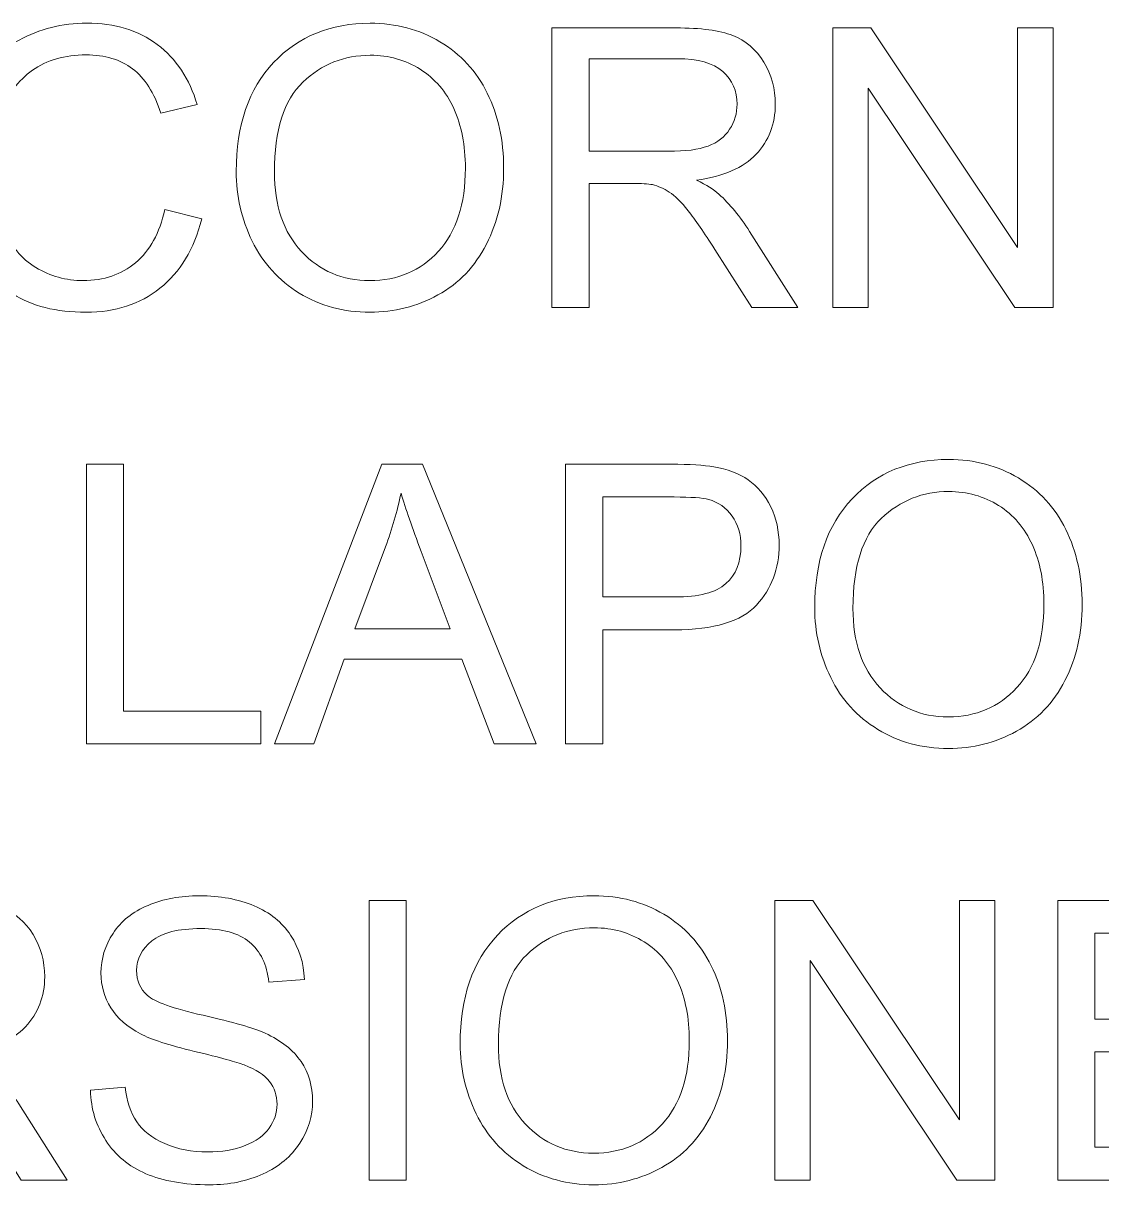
# Model space of a CAD drawing. Header units: millimetres. Extents: x -388 to 390, y -1187 to 1583.
# Drawn here: x 16.4 to 181.6, y 1405.4 to 1583.3 of the extents above; entities that cross this region are included whole.
import ezdxf

# ---------------------------------------------------------------- set-up
doc = ezdxf.new("R2010")
doc.units = ezdxf.units.MM
doc.header["$MEASUREMENT"] = 0
doc.layers.add('Livello 1', color=7, linetype='Continuous')

msp = doc.modelspace()

# ---------------------------------------------------------------- linework, layer by layer
at = {"layer": 'Livello 1', "color": 2, "lineweight": 9}
for points, knots in [([(38.0393, 1554.7677), (38.0393, 1554.7677), (43.7207, 1553.3325), (43.7207, 1553.3325), (43.7207, 1553.3325), (42.5345, 1548.6777), (40.4015, 1545.1393), (37.3216, 1542.6973), (37.3216, 1542.6973), (34.2417, 1540.2553), (30.4741, 1539.0294), (26.0187, 1539.0294), (26.0187, 1539.0294), (21.4138, 1539.0294), (17.6661, 1539.9663), (14.7756, 1541.8501), (14.7756, 1541.8501), (11.8851, 1543.724), (9.6922, 1546.445), (8.1872, 1550.0034), (8.1872, 1550.0034), (6.6821, 1553.5717), (5.9246, 1557.3892), (5.9246, 1561.4757), (5.9246, 1561.4757), (5.9246, 1565.9311), (6.7718, 1569.8184), (8.4762, 1573.1375), (8.4762, 1573.1375), (10.1806, 1576.4566), (12.6027, 1578.9784), (15.7424, 1580.7027), (15.7424, 1580.7027), (18.8821, 1582.427), (22.3408, 1583.2842), (26.1084, 1583.2842), (26.1084, 1583.2842), (30.3944, 1583.2842), (33.9926, 1582.1978), (36.903, 1580.015), (36.903, 1580.015), (39.8234, 1577.8321), (41.8568, 1574.7722), (43.003, 1570.8251), (43.003, 1570.8251), (43.003, 1570.8251), (37.4412, 1569.5094), (37.4412, 1569.5094), (37.4412, 1569.5094), (36.4545, 1572.6192), (35.0092, 1574.8918), (33.1254, 1576.3071), (33.1254, 1576.3071), (31.2416, 1577.7324), (28.8694, 1578.4401), (26.0087, 1578.4401), (26.0087, 1578.4401), (22.7295, 1578.4401), (19.9785, 1577.6527), (17.7757, 1576.0779), (17.7757, 1576.0779), (15.573, 1574.503), (14.0181, 1572.38), (13.131, 1569.7287), (13.131, 1569.7287), (12.2339, 1567.0674), (11.7854, 1564.3264), (11.7854, 1561.5057), (11.7854, 1561.5057), (11.7854, 1557.8676), (12.3136, 1554.688), (13.3702, 1551.9769), (13.3702, 1551.9769), (14.4267, 1549.2558), (16.0713, 1547.2325), (18.304, 1545.8869), (18.304, 1545.8869), (20.5367, 1544.5413), (22.9488, 1543.8735), (25.5502, 1543.8735), (25.5502, 1543.8735), (28.7198, 1543.8735), (31.3911, 1544.7905), (33.5839, 1546.6145), (33.5839, 1546.6145), (35.7767, 1548.4485), (37.2618, 1551.1596), (38.0393, 1554.7677)], [0, 0, 0, 0, 0.04347826, 0.04347826, 0.04347826, 0.04347826, 0.08695652, 0.08695652, 0.08695652, 0.08695652, 0.13043478, 0.13043478, 0.13043478, 0.13043478, 0.17391304, 0.17391304, 0.17391304, 0.17391304, 0.2173913, 0.2173913, 0.2173913, 0.2173913, 0.26086957, 0.26086957, 0.26086957, 0.26086957, 0.30434783, 0.30434783, 0.30434783, 0.30434783, 0.34782609, 0.34782609, 0.34782609, 0.34782609, 0.39130435, 0.39130435, 0.39130435, 0.39130435, 0.43478261, 0.43478261, 0.43478261, 0.43478261, 0.47826087, 0.47826087, 0.47826087, 0.47826087, 0.52173913, 0.52173913, 0.52173913, 0.52173913, 0.56521739, 0.56521739, 0.56521739, 0.56521739, 0.60869565, 0.60869565, 0.60869565, 0.60869565, 0.65217391, 0.65217391, 0.65217391, 0.65217391, 0.69565217, 0.69565217, 0.69565217, 0.69565217, 0.73913043, 0.73913043, 0.73913043, 0.73913043, 0.7826087, 0.7826087, 0.7826087, 0.7826087, 0.82608696, 0.82608696, 0.82608696, 0.82608696, 0.86956522, 0.86956522, 0.86956522, 0.86956522, 0.91304348, 0.91304348, 0.91304348, 0.91304348, 1, 1, 1, 1]), ([(48.9934, 1560.5887), (48.9934, 1567.6854), (50.9071, 1573.2472), (54.7246, 1577.264), (54.7246, 1577.264), (58.5421, 1581.2808), (63.4659, 1583.2842), (69.5061, 1583.2842), (69.5061, 1583.2842), (73.4631, 1583.2842), (77.0215, 1582.3373), (80.2011, 1580.4535), (80.2011, 1580.4535), (83.3707, 1578.5697), (85.7927, 1575.9383), (87.4573, 1572.5594), (87.4573, 1572.5594), (89.1218, 1569.1905), (89.9591, 1565.363), (89.9591, 1561.087), (89.9591, 1561.087), (89.9591, 1556.7512), (89.0819, 1552.864), (87.3277, 1549.4452), (87.3277, 1549.4452), (85.5734, 1546.0164), (83.0916, 1543.4249), (79.8821, 1541.6707), (79.8821, 1541.6707), (76.6627, 1539.9065), (73.194, 1539.0294), (69.4762, 1539.0294), (69.4762, 1539.0294), (65.4395, 1539.0294), (61.8413, 1540.0062), (58.6617, 1541.9498), (58.6617, 1541.9498), (55.4921, 1543.8934), (53.08, 1546.5447), (51.4453, 1549.9137), (51.4453, 1549.9137), (49.8107, 1553.2726), (48.9934, 1556.831), (48.9934, 1560.5887)], [0, 0, 0, 0, 0.08333333, 0.08333333, 0.08333333, 0.08333333, 0.16666667, 0.16666667, 0.16666667, 0.16666667, 0.25, 0.25, 0.25, 0.25, 0.33333333, 0.33333333, 0.33333333, 0.33333333, 0.41666667, 0.41666667, 0.41666667, 0.41666667, 0.5, 0.5, 0.5, 0.5, 0.58333333, 0.58333333, 0.58333333, 0.58333333, 0.66666667, 0.66666667, 0.66666667, 0.66666667, 0.75, 0.75, 0.75, 0.75, 0.83333333, 0.83333333, 0.83333333, 0.83333333, 1, 1, 1, 1]), ([(97.3648, 1539.747), (97.3648, 1539.747), (97.3648, 1582.5666), (97.3648, 1582.5666), (97.3648, 1582.5666), (97.3648, 1582.5666), (116.3426, 1582.5666), (116.3426, 1582.5666), (116.3426, 1582.5666), (120.1601, 1582.5666), (123.0605, 1582.1779), (125.044, 1581.4104), (125.044, 1581.4104), (127.0275, 1580.6429), (128.6123, 1579.2873), (129.7985, 1577.3437), (129.7985, 1577.3437), (130.9846, 1575.4001), (131.5726, 1573.2472), (131.5726, 1570.8949), (131.5726, 1570.8949), (131.5726, 1567.8548), (130.5859, 1565.2932), (128.6223, 1563.2101), (128.6223, 1563.2101), (126.6588, 1561.1269), (123.6287, 1559.8112), (119.5222, 1559.2431), (119.5222, 1559.2431), (121.0272, 1558.5254), (122.1635, 1557.8078), (122.9409, 1557.1101), (122.9409, 1557.1101), (124.5955, 1555.595), (126.1604, 1553.6913), (127.6256, 1551.4088), (127.6256, 1551.4088), (127.6256, 1551.4088), (135.0313, 1539.747), (135.0313, 1539.747), (135.0313, 1539.747), (135.0313, 1539.747), (127.9545, 1539.747), (127.9545, 1539.747), (127.9545, 1539.747), (127.9545, 1539.747), (122.2931, 1548.6578), (122.2931, 1548.6578), (122.2931, 1548.6578), (120.6485, 1551.2393), (119.2829, 1553.2029), (118.2164, 1554.5684), (118.2164, 1554.5684), (117.14, 1555.9339), (116.1831, 1556.8808), (115.3359, 1557.429), (115.3359, 1557.429), (114.4986, 1557.9673), (113.6315, 1558.346), (112.7543, 1558.5653), (112.7543, 1558.5653), (112.1164, 1558.6949), (111.0699, 1558.7646), (109.6047, 1558.7646), (109.6047, 1558.7646), (109.6047, 1558.7646), (103.0462, 1558.7646), (103.0462, 1558.7646), (103.0462, 1558.7646), (103.0462, 1558.7646), (103.0462, 1539.747), (103.0462, 1539.747), (103.0462, 1539.747), (103.0462, 1539.747), (97.3648, 1539.747), (97.3648, 1539.747)], [0, 0, 0, 0, 0.05, 0.05, 0.05, 0.05, 0.1, 0.1, 0.1, 0.1, 0.15, 0.15, 0.15, 0.15, 0.2, 0.2, 0.2, 0.2, 0.25, 0.25, 0.25, 0.25, 0.3, 0.3, 0.3, 0.3, 0.35, 0.35, 0.35, 0.35, 0.4, 0.4, 0.4, 0.4, 0.45, 0.45, 0.45, 0.45, 0.5, 0.5, 0.5, 0.5, 0.55, 0.55, 0.55, 0.55, 0.6, 0.6, 0.6, 0.6, 0.65, 0.65, 0.65, 0.65, 0.7, 0.7, 0.7, 0.7, 0.75, 0.75, 0.75, 0.75, 0.8, 0.8, 0.8, 0.8, 0.85, 0.85, 0.85, 0.85, 0.9, 0.9, 0.9, 0.9, 1, 1, 1, 1]), ([(140.3738, 1539.747), (140.3738, 1539.747), (140.3738, 1582.5666), (140.3738, 1582.5666), (140.3738, 1582.5666), (140.3738, 1582.5666), (146.1947, 1582.5666), (146.1947, 1582.5666), (146.1947, 1582.5666), (146.1947, 1582.5666), (168.661, 1548.9568), (168.661, 1548.9568), (168.661, 1548.9568), (168.661, 1548.9568), (168.661, 1582.5666), (168.661, 1582.5666), (168.661, 1582.5666), (168.661, 1582.5666), (174.1032, 1582.5666), (174.1032, 1582.5666), (174.1032, 1582.5666), (174.1032, 1582.5666), (174.1032, 1539.747), (174.1032, 1539.747), (174.1032, 1539.747), (174.1032, 1539.747), (168.2823, 1539.747), (168.2823, 1539.747), (168.2823, 1539.747), (168.2823, 1539.747), (145.816, 1573.3568), (145.816, 1573.3568), (145.816, 1573.3568), (145.816, 1573.3568), (145.816, 1539.747), (145.816, 1539.747), (145.816, 1539.747), (145.816, 1539.747), (140.3738, 1539.747), (140.3738, 1539.747)], [0, 0, 0, 0, 0.09090909, 0.09090909, 0.09090909, 0.09090909, 0.18181818, 0.18181818, 0.18181818, 0.18181818, 0.27272727, 0.27272727, 0.27272727, 0.27272727, 0.36363636, 0.36363636, 0.36363636, 0.36363636, 0.45454545, 0.45454545, 0.45454545, 0.45454545, 0.54545455, 0.54545455, 0.54545455, 0.54545455, 0.63636364, 0.63636364, 0.63636364, 0.63636364, 0.72727273, 0.72727273, 0.72727273, 0.72727273, 0.81818182, 0.81818182, 0.81818182, 0.81818182, 1, 1, 1, 1]), ([(54.8542, 1560.489), (54.8542, 1555.3359), (56.2396, 1551.2792), (59.0105, 1548.3189), (59.0105, 1548.3189), (61.7815, 1545.3586), (65.26, 1543.8735), (69.4463, 1543.8735), (69.4463, 1543.8735), (73.7123, 1543.8735), (77.2109, 1545.3686), (79.9718, 1548.3588), (79.9718, 1548.3588), (82.7228, 1551.349), (84.0983, 1555.595), (84.0983, 1561.097), (84.0983, 1561.097), (84.0983, 1564.5756), (83.5102, 1567.6156), (82.3341, 1570.2071), (82.3341, 1570.2071), (81.1579, 1572.7986), (79.4336, 1574.812), (77.171, 1576.2373), (77.171, 1576.2373), (74.8984, 1577.6627), (72.3568, 1578.3803), (69.536, 1578.3803), (69.536, 1578.3803), (65.5292, 1578.3803), (62.0805, 1577.0048), (59.19, 1574.2538), (59.19, 1574.2538), (56.2994, 1571.5029), (54.8542, 1566.9179), (54.8542, 1560.489)], [0, 0, 0, 0, 0.1, 0.1, 0.1, 0.1, 0.2, 0.2, 0.2, 0.2, 0.3, 0.3, 0.3, 0.3, 0.4, 0.4, 0.4, 0.4, 0.5, 0.5, 0.5, 0.5, 0.6, 0.6, 0.6, 0.6, 0.7, 0.7, 0.7, 0.7, 0.8, 0.8, 0.8, 0.8, 1, 1, 1, 1]), ([(103.0462, 1563.6686), (103.0462, 1563.6686), (115.2063, 1563.6686), (115.2063, 1563.6686), (115.2063, 1563.6686), (117.7978, 1563.6686), (119.8112, 1563.9377), (121.2664, 1564.4759), (121.2664, 1564.4759), (122.7217, 1565.0042), (123.828, 1565.8614), (124.5756, 1567.0475), (124.5756, 1567.0475), (125.3331, 1568.2236), (125.7119, 1569.4994), (125.7119, 1570.8849), (125.7119, 1570.8849), (125.7119, 1572.9083), (124.9842, 1574.5828), (123.519, 1575.8885), (123.519, 1575.8885), (122.0539, 1577.1942), (119.7414, 1577.8421), (116.5818, 1577.8421), (116.5818, 1577.8421), (116.5818, 1577.8421), (103.0462, 1577.8421), (103.0462, 1577.8421), (103.0462, 1577.8421), (103.0462, 1577.8421), (103.0462, 1563.6686), (103.0462, 1563.6686)], [0, 0, 0, 0, 0.11111111, 0.11111111, 0.11111111, 0.11111111, 0.22222222, 0.22222222, 0.22222222, 0.22222222, 0.33333333, 0.33333333, 0.33333333, 0.33333333, 0.44444444, 0.44444444, 0.44444444, 0.44444444, 0.55555556, 0.55555556, 0.55555556, 0.55555556, 0.66666667, 0.66666667, 0.66666667, 0.66666667, 0.77777778, 0.77777778, 0.77777778, 0.77777778, 1, 1, 1, 1]), ([(26.0586, 1472.936), (26.0586, 1472.936), (26.0586, 1515.7556), (26.0586, 1515.7556), (26.0586, 1515.7556), (26.0586, 1515.7556), (31.74, 1515.7556), (31.74, 1515.7556), (31.74, 1515.7556), (31.74, 1515.7556), (31.74, 1477.9595), (31.74, 1477.9595), (31.74, 1477.9595), (31.74, 1477.9595), (52.7909, 1477.9595), (52.7909, 1477.9595), (52.7909, 1477.9595), (52.7909, 1477.9595), (52.7909, 1472.936), (52.7909, 1472.936), (52.7909, 1472.936), (52.7909, 1472.936), (26.0586, 1472.936), (26.0586, 1472.936)], [0, 0, 0, 0, 0.14285714, 0.14285714, 0.14285714, 0.14285714, 0.28571429, 0.28571429, 0.28571429, 0.28571429, 0.42857143, 0.42857143, 0.42857143, 0.42857143, 0.57142857, 0.57142857, 0.57142857, 0.57142857, 0.71428571, 0.71428571, 0.71428571, 0.71428571, 1, 1, 1, 1]), ([(54.8641, 1472.936), (54.8641, 1472.936), (71.2902, 1515.7556), (71.2902, 1515.7556), (71.2902, 1515.7556), (71.2902, 1515.7556), (77.5198, 1515.7556), (77.5198, 1515.7556), (77.5198, 1515.7556), (77.5198, 1515.7556), (94.9526, 1472.936), (94.9526, 1472.936), (94.9526, 1472.936), (94.9526, 1472.936), (88.5038, 1472.936), (88.5038, 1472.936), (88.5038, 1472.936), (88.5038, 1472.936), (83.55, 1485.9134), (83.55, 1485.9134), (83.55, 1485.9134), (83.55, 1485.9134), (65.5192, 1485.9134), (65.5192, 1485.9134), (65.5192, 1485.9134), (65.5192, 1485.9134), (60.8744, 1472.936), (60.8744, 1472.936), (60.8744, 1472.936), (60.8744, 1472.936), (54.8641, 1472.936), (54.8641, 1472.936)], [0, 0, 0, 0, 0.11111111, 0.11111111, 0.11111111, 0.11111111, 0.22222222, 0.22222222, 0.22222222, 0.22222222, 0.33333333, 0.33333333, 0.33333333, 0.33333333, 0.44444444, 0.44444444, 0.44444444, 0.44444444, 0.55555556, 0.55555556, 0.55555556, 0.55555556, 0.66666667, 0.66666667, 0.66666667, 0.66666667, 0.77777778, 0.77777778, 0.77777778, 0.77777778, 1, 1, 1, 1]), ([(99.4479, 1472.936), (99.4479, 1472.936), (99.4479, 1515.7556), (99.4479, 1515.7556), (99.4479, 1515.7556), (99.4479, 1515.7556), (115.6149, 1515.7556), (115.6149, 1515.7556), (115.6149, 1515.7556), (118.4556, 1515.7556), (120.6284, 1515.616), (122.1335, 1515.3469), (122.1335, 1515.3469), (124.2366, 1514.9981), (126.0008, 1514.3303), (127.4262, 1513.3535), (127.4262, 1513.3535), (128.8515, 1512.3667), (129.9977, 1510.9912), (130.8649, 1509.227), (130.8649, 1509.227), (131.732, 1507.4628), (132.1606, 1505.5192), (132.1606, 1503.3961), (132.1606, 1503.3961), (132.1606, 1499.768), (131.0044, 1496.6881), (128.682, 1494.1764), (128.682, 1494.1764), (126.3696, 1491.6546), (122.1734, 1490.3987), (116.1133, 1490.3987), (116.1133, 1490.3987), (116.1133, 1490.3987), (105.1293, 1490.3987), (105.1293, 1490.3987), (105.1293, 1490.3987), (105.1293, 1490.3987), (105.1293, 1472.936), (105.1293, 1472.936), (105.1293, 1472.936), (105.1293, 1472.936), (99.4479, 1472.936), (99.4479, 1472.936)], [0, 0, 0, 0, 0.08333333, 0.08333333, 0.08333333, 0.08333333, 0.16666667, 0.16666667, 0.16666667, 0.16666667, 0.25, 0.25, 0.25, 0.25, 0.33333333, 0.33333333, 0.33333333, 0.33333333, 0.41666667, 0.41666667, 0.41666667, 0.41666667, 0.5, 0.5, 0.5, 0.5, 0.58333333, 0.58333333, 0.58333333, 0.58333333, 0.66666667, 0.66666667, 0.66666667, 0.66666667, 0.75, 0.75, 0.75, 0.75, 0.83333333, 0.83333333, 0.83333333, 0.83333333, 1, 1, 1, 1]), ([(137.6028, 1493.7777), (137.6028, 1500.8744), (139.5165, 1506.4362), (143.334, 1510.453), (143.334, 1510.453), (147.1515, 1514.4698), (152.0753, 1516.4732), (158.1155, 1516.4732), (158.1155, 1516.4732), (162.0725, 1516.4732), (165.6309, 1515.5263), (168.8105, 1513.6425), (168.8105, 1513.6425), (171.9801, 1511.7587), (174.4021, 1509.1273), (176.0667, 1505.7484), (176.0667, 1505.7484), (177.7312, 1502.3795), (178.5685, 1498.552), (178.5685, 1494.276), (178.5685, 1494.276), (178.5685, 1489.9402), (177.6913, 1486.053), (175.9371, 1482.6342), (175.9371, 1482.6342), (174.1828, 1479.2054), (171.701, 1476.6139), (168.4915, 1474.8597), (168.4915, 1474.8597), (165.2721, 1473.0955), (161.8034, 1472.2184), (158.0856, 1472.2184), (158.0856, 1472.2184), (154.0489, 1472.2184), (150.4507, 1473.1952), (147.2711, 1475.1388), (147.2711, 1475.1388), (144.1015, 1477.0824), (141.6894, 1479.7337), (140.0547, 1483.1027), (140.0547, 1483.1027), (138.4201, 1486.4616), (137.6028, 1490.02), (137.6028, 1493.7777)], [0, 0, 0, 0, 0.08333333, 0.08333333, 0.08333333, 0.08333333, 0.16666667, 0.16666667, 0.16666667, 0.16666667, 0.25, 0.25, 0.25, 0.25, 0.33333333, 0.33333333, 0.33333333, 0.33333333, 0.41666667, 0.41666667, 0.41666667, 0.41666667, 0.5, 0.5, 0.5, 0.5, 0.58333333, 0.58333333, 0.58333333, 0.58333333, 0.66666667, 0.66666667, 0.66666667, 0.66666667, 0.75, 0.75, 0.75, 0.75, 0.83333333, 0.83333333, 0.83333333, 0.83333333, 1, 1, 1, 1]), ([(67.1837, 1490.5183), (67.1837, 1490.5183), (81.7758, 1490.5183), (81.7758, 1490.5183), (81.7758, 1490.5183), (81.7758, 1490.5183), (77.3105, 1502.3894), (77.3105, 1502.3894), (77.3105, 1502.3894), (75.9649, 1505.9976), (74.9482, 1508.9778), (74.2406, 1511.3301), (74.2406, 1511.3301), (73.6525, 1508.5393), (72.8651, 1505.7982), (71.8783, 1503.0871), (71.8783, 1503.0871), (71.8783, 1503.0871), (67.1837, 1490.5183), (67.1837, 1490.5183)], [0, 0, 0, 0, 0.16666667, 0.16666667, 0.16666667, 0.16666667, 0.33333333, 0.33333333, 0.33333333, 0.33333333, 0.5, 0.5, 0.5, 0.5, 0.66666667, 0.66666667, 0.66666667, 0.66666667, 1, 1, 1, 1]), ([(105.1293, 1495.4223), (105.1293, 1495.4223), (116.193, 1495.4223), (116.193, 1495.4223), (116.193, 1495.4223), (119.861, 1495.4223), (122.4525, 1496.1), (123.9974, 1497.4656), (123.9974, 1497.4656), (125.5324, 1498.8311), (126.2999, 1500.7448), (126.2999, 1503.2267), (126.2999, 1503.2267), (126.2999, 1505.0108), (125.8513, 1506.5458), (124.9443, 1507.8216), (124.9443, 1507.8216), (124.0373, 1509.0974), (122.8412, 1509.9446), (121.366, 1510.3533), (121.366, 1510.3533), (120.4092, 1510.6025), (118.645, 1510.7321), (116.0834, 1510.7321), (116.0834, 1510.7321), (116.0834, 1510.7321), (105.1293, 1510.7321), (105.1293, 1510.7321), (105.1293, 1510.7321), (105.1293, 1510.7321), (105.1293, 1495.4223), (105.1293, 1495.4223)], [0, 0, 0, 0, 0.11111111, 0.11111111, 0.11111111, 0.11111111, 0.22222222, 0.22222222, 0.22222222, 0.22222222, 0.33333333, 0.33333333, 0.33333333, 0.33333333, 0.44444444, 0.44444444, 0.44444444, 0.44444444, 0.55555556, 0.55555556, 0.55555556, 0.55555556, 0.66666667, 0.66666667, 0.66666667, 0.66666667, 0.77777778, 0.77777778, 0.77777778, 0.77777778, 1, 1, 1, 1]), ([(143.4636, 1493.678), (143.4636, 1488.5249), (144.849, 1484.4682), (147.6199, 1481.5079), (147.6199, 1481.5079), (150.3909, 1478.5476), (153.8694, 1477.0625), (158.0557, 1477.0625), (158.0557, 1477.0625), (162.3217, 1477.0625), (165.8203, 1478.5576), (168.5812, 1481.5478), (168.5812, 1481.5478), (171.3322, 1484.538), (172.7077, 1488.784), (172.7077, 1494.286), (172.7077, 1494.286), (172.7077, 1497.7646), (172.1196, 1500.8046), (170.9435, 1503.3961), (170.9435, 1503.3961), (169.7673, 1505.9876), (168.043, 1508.001), (165.7804, 1509.4263), (165.7804, 1509.4263), (163.5078, 1510.8517), (160.9662, 1511.5693), (158.1454, 1511.5693), (158.1454, 1511.5693), (154.1386, 1511.5693), (150.6899, 1510.1938), (147.7994, 1507.4428), (147.7994, 1507.4428), (144.9088, 1504.6919), (143.4636, 1500.1069), (143.4636, 1493.678)], [0, 0, 0, 0, 0.1, 0.1, 0.1, 0.1, 0.2, 0.2, 0.2, 0.2, 0.3, 0.3, 0.3, 0.3, 0.4, 0.4, 0.4, 0.4, 0.5, 0.5, 0.5, 0.5, 0.6, 0.6, 0.6, 0.6, 0.7, 0.7, 0.7, 0.7, 0.8, 0.8, 0.8, 0.8, 1, 1, 1, 1]), ([(-14.5483, 1406.125), (-14.5483, 1406.125), (-14.5483, 1448.9446), (-14.5483, 1448.9446), (-14.5483, 1448.9446), (-14.5483, 1448.9446), (4.4295, 1448.9446), (4.4295, 1448.9446), (4.4295, 1448.9446), (8.247, 1448.9446), (11.1474, 1448.5559), (13.1309, 1447.7884), (13.1309, 1447.7884), (15.1144, 1447.0209), (16.6992, 1445.6653), (17.8854, 1443.7217), (17.8854, 1443.7217), (19.0715, 1441.7781), (19.6595, 1439.6252), (19.6595, 1437.2729), (19.6595, 1437.2729), (19.6595, 1434.2328), (18.6728, 1431.6712), (16.7092, 1429.5881), (16.7092, 1429.5881), (14.7457, 1427.5049), (11.7156, 1426.1892), (7.6091, 1425.6211), (7.6091, 1425.6211), (9.1141, 1424.9034), (10.2504, 1424.1858), (11.0278, 1423.4881), (11.0278, 1423.4881), (12.6824, 1421.973), (14.2473, 1420.0693), (15.7125, 1417.7868), (15.7125, 1417.7868), (15.7125, 1417.7868), (23.1182, 1406.125), (23.1182, 1406.125), (23.1182, 1406.125), (23.1182, 1406.125), (16.0414, 1406.125), (16.0414, 1406.125), (16.0414, 1406.125), (16.0414, 1406.125), (10.38, 1415.0358), (10.38, 1415.0358), (10.38, 1415.0358), (8.7354, 1417.6173), (7.3698, 1419.5809), (6.3033, 1420.9464), (6.3033, 1420.9464), (5.2269, 1422.3119), (4.27, 1423.2588), (3.4228, 1423.807), (3.4228, 1423.807), (2.5855, 1424.3453), (1.7184, 1424.724), (0.8412, 1424.9433), (0.8412, 1424.9433), (0.2033, 1425.0729), (-0.8432, 1425.1426), (-2.3084, 1425.1426), (-2.3084, 1425.1426), (-2.3084, 1425.1426), (-8.8669, 1425.1426), (-8.8669, 1425.1426), (-8.8669, 1425.1426), (-8.8669, 1425.1426), (-8.8669, 1406.125), (-8.8669, 1406.125), (-8.8669, 1406.125), (-8.8669, 1406.125), (-14.5483, 1406.125), (-14.5483, 1406.125)], [0, 0, 0, 0, 0.05, 0.05, 0.05, 0.05, 0.1, 0.1, 0.1, 0.1, 0.15, 0.15, 0.15, 0.15, 0.2, 0.2, 0.2, 0.2, 0.25, 0.25, 0.25, 0.25, 0.3, 0.3, 0.3, 0.3, 0.35, 0.35, 0.35, 0.35, 0.4, 0.4, 0.4, 0.4, 0.45, 0.45, 0.45, 0.45, 0.5, 0.5, 0.5, 0.5, 0.55, 0.55, 0.55, 0.55, 0.6, 0.6, 0.6, 0.6, 0.65, 0.65, 0.65, 0.65, 0.7, 0.7, 0.7, 0.7, 0.75, 0.75, 0.75, 0.75, 0.8, 0.8, 0.8, 0.8, 0.85, 0.85, 0.85, 0.85, 0.9, 0.9, 0.9, 0.9, 1, 1, 1, 1]), ([(26.6666, 1419.8799), (26.6666, 1419.8799), (31.9891, 1420.3583), (31.9891, 1420.3583), (31.9891, 1420.3583), (32.2383, 1418.2054), (32.8264, 1416.4412), (33.7533, 1415.0557), (33.7533, 1415.0557), (34.6803, 1413.6802), (36.1156, 1412.5639), (38.0592, 1411.7067), (38.0592, 1411.7067), (40.0028, 1410.8595), (42.1957, 1410.4309), (44.6277, 1410.4309), (44.6277, 1410.4309), (46.7906, 1410.4309), (48.6943, 1410.7498), (50.3489, 1411.3977), (50.3489, 1411.3977), (52.0035, 1412.0456), (53.2295, 1412.9327), (54.0368, 1414.059), (54.0368, 1414.059), (54.8442, 1415.1853), (55.2528, 1416.4113), (55.2528, 1417.727), (55.2528, 1417.727), (55.2528, 1419.0626), (54.8641, 1420.2288), (54.0867, 1421.2355), (54.0867, 1421.2355), (53.3092, 1422.2322), (52.0234, 1423.0694), (50.2293, 1423.7572), (50.2293, 1423.7572), (49.0831, 1424.1957), (46.5414, 1424.8935), (42.6043, 1425.8404), (42.6043, 1425.8404), (38.6672, 1426.7872), (35.9162, 1427.6743), (34.3414, 1428.5116), (34.3414, 1428.5116), (32.2981, 1429.5881), (30.7831, 1430.9237), (29.7863, 1432.5085), (29.7863, 1432.5085), (28.7797, 1434.0933), (28.2813, 1435.8774), (28.2813, 1437.841), (28.2813, 1437.841), (28.2813, 1440.0139), (28.8993, 1442.0372), (30.1252, 1443.9111), (30.1252, 1443.9111), (31.3512, 1445.7949), (33.1354, 1447.2202), (35.4976, 1448.197), (35.4976, 1448.197), (37.8499, 1449.1738), (40.4713, 1449.6622), (43.3519, 1449.6622), (43.3519, 1449.6622), (46.5215, 1449.6622), (49.3223, 1449.1539), (51.7443, 1448.1273), (51.7443, 1448.1273), (54.1664, 1447.1106), (56.0303, 1445.6055), (57.336, 1443.6121), (57.336, 1443.6121), (58.6417, 1441.6286), (59.3394, 1439.376), (59.4391, 1436.8642), (59.4391, 1436.8642), (59.4391, 1436.8642), (53.997, 1436.4456), (53.997, 1436.4456), (53.997, 1436.4456), (53.7079, 1439.1467), (52.7211, 1441.19), (51.0367, 1442.5655), (51.0367, 1442.5655), (49.3522, 1443.951), (46.8604, 1444.6387), (43.5711, 1444.6387), (43.5711, 1444.6387), (40.1424, 1444.6387), (37.6406, 1444.0108), (36.0757, 1442.7549), (36.0757, 1442.7549), (34.5109, 1441.499), (33.7234, 1439.984), (33.7234, 1438.2098), (33.7234, 1438.2098), (33.7234, 1436.6748), (34.2816, 1435.409), (35.388, 1434.4122), (35.388, 1434.4122), (36.4844, 1433.4255), (39.3251, 1432.3988), (43.93, 1431.3622), (43.93, 1431.3622), (48.5349, 1430.3157), (51.6945, 1429.4087), (53.4089, 1428.6312), (53.4089, 1428.6312), (55.8908, 1427.485), (57.7347, 1426.0397), (58.9208, 1424.2755), (58.9208, 1424.2755), (60.1069, 1422.5212), (60.695, 1420.4979), (60.695, 1418.2054), (60.695, 1418.2054), (60.695, 1415.9229), (60.0471, 1413.7899), (58.7414, 1411.7765), (58.7414, 1411.7765), (57.4357, 1409.7631), (55.5718, 1408.1982), (53.1298, 1407.0819), (53.1298, 1407.0819), (50.6878, 1405.9655), (47.9468, 1405.4074), (44.8868, 1405.4074), (44.8868, 1405.4074), (41.0195, 1405.4074), (37.7801, 1405.9755), (35.1687, 1407.1018), (35.1687, 1407.1018), (32.5473, 1408.2281), (30.504, 1409.9225), (29.0189, 1412.1951), (29.0189, 1412.1951), (27.5238, 1414.4577), (26.7463, 1417.0193), (26.6666, 1419.8799)], [0, 0, 0, 0, 0.02777778, 0.02777778, 0.02777778, 0.02777778, 0.05555556, 0.05555556, 0.05555556, 0.05555556, 0.08333333, 0.08333333, 0.08333333, 0.08333333, 0.11111111, 0.11111111, 0.11111111, 0.11111111, 0.13888889, 0.13888889, 0.13888889, 0.13888889, 0.16666667, 0.16666667, 0.16666667, 0.16666667, 0.19444444, 0.19444444, 0.19444444, 0.19444444, 0.22222222, 0.22222222, 0.22222222, 0.22222222, 0.25, 0.25, 0.25, 0.25, 0.27777778, 0.27777778, 0.27777778, 0.27777778, 0.30555556, 0.30555556, 0.30555556, 0.30555556, 0.33333333, 0.33333333, 0.33333333, 0.33333333, 0.36111111, 0.36111111, 0.36111111, 0.36111111, 0.38888889, 0.38888889, 0.38888889, 0.38888889, 0.41666667, 0.41666667, 0.41666667, 0.41666667, 0.44444444, 0.44444444, 0.44444444, 0.44444444, 0.47222222, 0.47222222, 0.47222222, 0.47222222, 0.5, 0.5, 0.5, 0.5, 0.52777778, 0.52777778, 0.52777778, 0.52777778, 0.55555556, 0.55555556, 0.55555556, 0.55555556, 0.58333333, 0.58333333, 0.58333333, 0.58333333, 0.61111111, 0.61111111, 0.61111111, 0.61111111, 0.63888889, 0.63888889, 0.63888889, 0.63888889, 0.66666667, 0.66666667, 0.66666667, 0.66666667, 0.69444444, 0.69444444, 0.69444444, 0.69444444, 0.72222222, 0.72222222, 0.72222222, 0.72222222, 0.75, 0.75, 0.75, 0.75, 0.77777778, 0.77777778, 0.77777778, 0.77777778, 0.80555556, 0.80555556, 0.80555556, 0.80555556, 0.83333333, 0.83333333, 0.83333333, 0.83333333, 0.86111111, 0.86111111, 0.86111111, 0.86111111, 0.88888889, 0.88888889, 0.88888889, 0.88888889, 0.91666667, 0.91666667, 0.91666667, 0.91666667, 0.94444444, 0.94444444, 0.94444444, 0.94444444, 1, 1, 1, 1]), ([(69.3666, 1406.125), (69.3666, 1406.125), (69.3666, 1448.9446), (69.3666, 1448.9446), (69.3666, 1448.9446), (69.3666, 1448.9446), (75.0479, 1448.9446), (75.0479, 1448.9446), (75.0479, 1448.9446), (75.0479, 1448.9446), (75.0479, 1406.125), (75.0479, 1406.125), (75.0479, 1406.125), (75.0479, 1406.125), (69.3666, 1406.125), (69.3666, 1406.125)], [0, 0, 0, 0, 0.2, 0.2, 0.2, 0.2, 0.4, 0.4, 0.4, 0.4, 0.6, 0.6, 0.6, 0.6, 1, 1, 1, 1]), ([(83.2909, 1426.9667), (83.2909, 1434.0634), (85.2046, 1439.6252), (89.0221, 1443.642), (89.0221, 1443.642), (92.8396, 1447.6588), (97.7634, 1449.6622), (103.8036, 1449.6622), (103.8036, 1449.6622), (107.7606, 1449.6622), (111.319, 1448.7153), (114.4986, 1446.8315), (114.4986, 1446.8315), (117.6682, 1444.9477), (120.0902, 1442.3163), (121.7548, 1438.9374), (121.7548, 1438.9374), (123.4193, 1435.5685), (124.2566, 1431.741), (124.2566, 1427.465), (124.2566, 1427.465), (124.2566, 1423.1292), (123.3794, 1419.242), (121.6252, 1415.8232), (121.6252, 1415.8232), (119.8709, 1412.3944), (117.3891, 1409.8029), (114.1796, 1408.0487), (114.1796, 1408.0487), (110.9602, 1406.2845), (107.4915, 1405.4074), (103.7737, 1405.4074), (103.7737, 1405.4074), (99.737, 1405.4074), (96.1388, 1406.3842), (92.9592, 1408.3278), (92.9592, 1408.3278), (89.7896, 1410.2714), (87.3775, 1412.9227), (85.7428, 1416.2917), (85.7428, 1416.2917), (84.1082, 1419.6506), (83.2909, 1423.209), (83.2909, 1426.9667)], [0, 0, 0, 0, 0.08333333, 0.08333333, 0.08333333, 0.08333333, 0.16666667, 0.16666667, 0.16666667, 0.16666667, 0.25, 0.25, 0.25, 0.25, 0.33333333, 0.33333333, 0.33333333, 0.33333333, 0.41666667, 0.41666667, 0.41666667, 0.41666667, 0.5, 0.5, 0.5, 0.5, 0.58333333, 0.58333333, 0.58333333, 0.58333333, 0.66666667, 0.66666667, 0.66666667, 0.66666667, 0.75, 0.75, 0.75, 0.75, 0.83333333, 0.83333333, 0.83333333, 0.83333333, 1, 1, 1, 1]), ([(131.4829, 1406.125), (131.4829, 1406.125), (131.4829, 1448.9446), (131.4829, 1448.9446), (131.4829, 1448.9446), (131.4829, 1448.9446), (137.3038, 1448.9446), (137.3038, 1448.9446), (137.3038, 1448.9446), (137.3038, 1448.9446), (159.7701, 1415.3348), (159.7701, 1415.3348), (159.7701, 1415.3348), (159.7701, 1415.3348), (159.7701, 1448.9446), (159.7701, 1448.9446), (159.7701, 1448.9446), (159.7701, 1448.9446), (165.2123, 1448.9446), (165.2123, 1448.9446), (165.2123, 1448.9446), (165.2123, 1448.9446), (165.2123, 1406.125), (165.2123, 1406.125), (165.2123, 1406.125), (165.2123, 1406.125), (159.3914, 1406.125), (159.3914, 1406.125), (159.3914, 1406.125), (159.3914, 1406.125), (136.9251, 1439.7348), (136.9251, 1439.7348), (136.9251, 1439.7348), (136.9251, 1439.7348), (136.9251, 1406.125), (136.9251, 1406.125), (136.9251, 1406.125), (136.9251, 1406.125), (131.4829, 1406.125), (131.4829, 1406.125)], [0, 0, 0, 0, 0.09090909, 0.09090909, 0.09090909, 0.09090909, 0.18181818, 0.18181818, 0.18181818, 0.18181818, 0.27272727, 0.27272727, 0.27272727, 0.27272727, 0.36363636, 0.36363636, 0.36363636, 0.36363636, 0.45454545, 0.45454545, 0.45454545, 0.45454545, 0.54545455, 0.54545455, 0.54545455, 0.54545455, 0.63636364, 0.63636364, 0.63636364, 0.63636364, 0.72727273, 0.72727273, 0.72727273, 0.72727273, 0.81818182, 0.81818182, 0.81818182, 0.81818182, 1, 1, 1, 1]), ([(174.8507, 1406.125), (174.8507, 1406.125), (174.8507, 1448.9446), (174.8507, 1448.9446), (174.8507, 1448.9446), (174.8507, 1448.9446), (205.7693, 1448.9446), (205.7693, 1448.9446), (205.7693, 1448.9446), (205.7693, 1448.9446), (205.7693, 1443.9211), (205.7693, 1443.9211), (205.7693, 1443.9211), (205.7693, 1443.9211), (180.5321, 1443.9211), (180.5321, 1443.9211), (180.5321, 1443.9211), (180.5321, 1443.9211), (180.5321, 1430.7642), (180.5321, 1430.7642), (180.5321, 1430.7642), (180.5321, 1430.7642), (204.1546, 1430.7642), (204.1546, 1430.7642), (204.1546, 1430.7642), (204.1546, 1430.7642), (204.1546, 1425.7407), (204.1546, 1425.7407), (204.1546, 1425.7407), (204.1546, 1425.7407), (180.5321, 1425.7407), (180.5321, 1425.7407), (180.5321, 1425.7407), (180.5321, 1425.7407), (180.5321, 1411.1485), (180.5321, 1411.1485), (180.5321, 1411.1485), (180.5321, 1411.1485), (206.786, 1411.1485), (206.786, 1411.1485), (206.786, 1411.1485), (206.786, 1411.1485), (206.786, 1406.125), (206.786, 1406.125), (206.786, 1406.125), (206.786, 1406.125), (174.8507, 1406.125), (174.8507, 1406.125)], [0, 0, 0, 0, 0.07692308, 0.07692308, 0.07692308, 0.07692308, 0.15384615, 0.15384615, 0.15384615, 0.15384615, 0.23076923, 0.23076923, 0.23076923, 0.23076923, 0.30769231, 0.30769231, 0.30769231, 0.30769231, 0.38461538, 0.38461538, 0.38461538, 0.38461538, 0.46153846, 0.46153846, 0.46153846, 0.46153846, 0.53846154, 0.53846154, 0.53846154, 0.53846154, 0.61538462, 0.61538462, 0.61538462, 0.61538462, 0.69230769, 0.69230769, 0.69230769, 0.69230769, 0.76923077, 0.76923077, 0.76923077, 0.76923077, 0.84615385, 0.84615385, 0.84615385, 0.84615385, 1, 1, 1, 1]), ([(89.1517, 1426.867), (89.1517, 1421.7139), (90.5371, 1417.6572), (93.308, 1414.6969), (93.308, 1414.6969), (96.079, 1411.7366), (99.5575, 1410.2515), (103.7438, 1410.2515), (103.7438, 1410.2515), (108.0098, 1410.2515), (111.5084, 1411.7466), (114.2693, 1414.7368), (114.2693, 1414.7368), (117.0203, 1417.727), (118.3958, 1421.973), (118.3958, 1427.475), (118.3958, 1427.475), (118.3958, 1430.9536), (117.8077, 1433.9936), (116.6316, 1436.5851), (116.6316, 1436.5851), (115.4554, 1439.1766), (113.7311, 1441.19), (111.4685, 1442.6153), (111.4685, 1442.6153), (109.1959, 1444.0407), (106.6543, 1444.7583), (103.8335, 1444.7583), (103.8335, 1444.7583), (99.8267, 1444.7583), (96.378, 1443.3828), (93.4875, 1440.6318), (93.4875, 1440.6318), (90.5969, 1437.8809), (89.1517, 1433.2959), (89.1517, 1426.867)], [0, 0, 0, 0, 0.1, 0.1, 0.1, 0.1, 0.2, 0.2, 0.2, 0.2, 0.3, 0.3, 0.3, 0.3, 0.4, 0.4, 0.4, 0.4, 0.5, 0.5, 0.5, 0.5, 0.6, 0.6, 0.6, 0.6, 0.7, 0.7, 0.7, 0.7, 0.8, 0.8, 0.8, 0.8, 1, 1, 1, 1])]:
    msp.add_open_spline(points, degree=3, knots=knots, dxfattribs=at)

doc.saveas('drawing.dxf')
